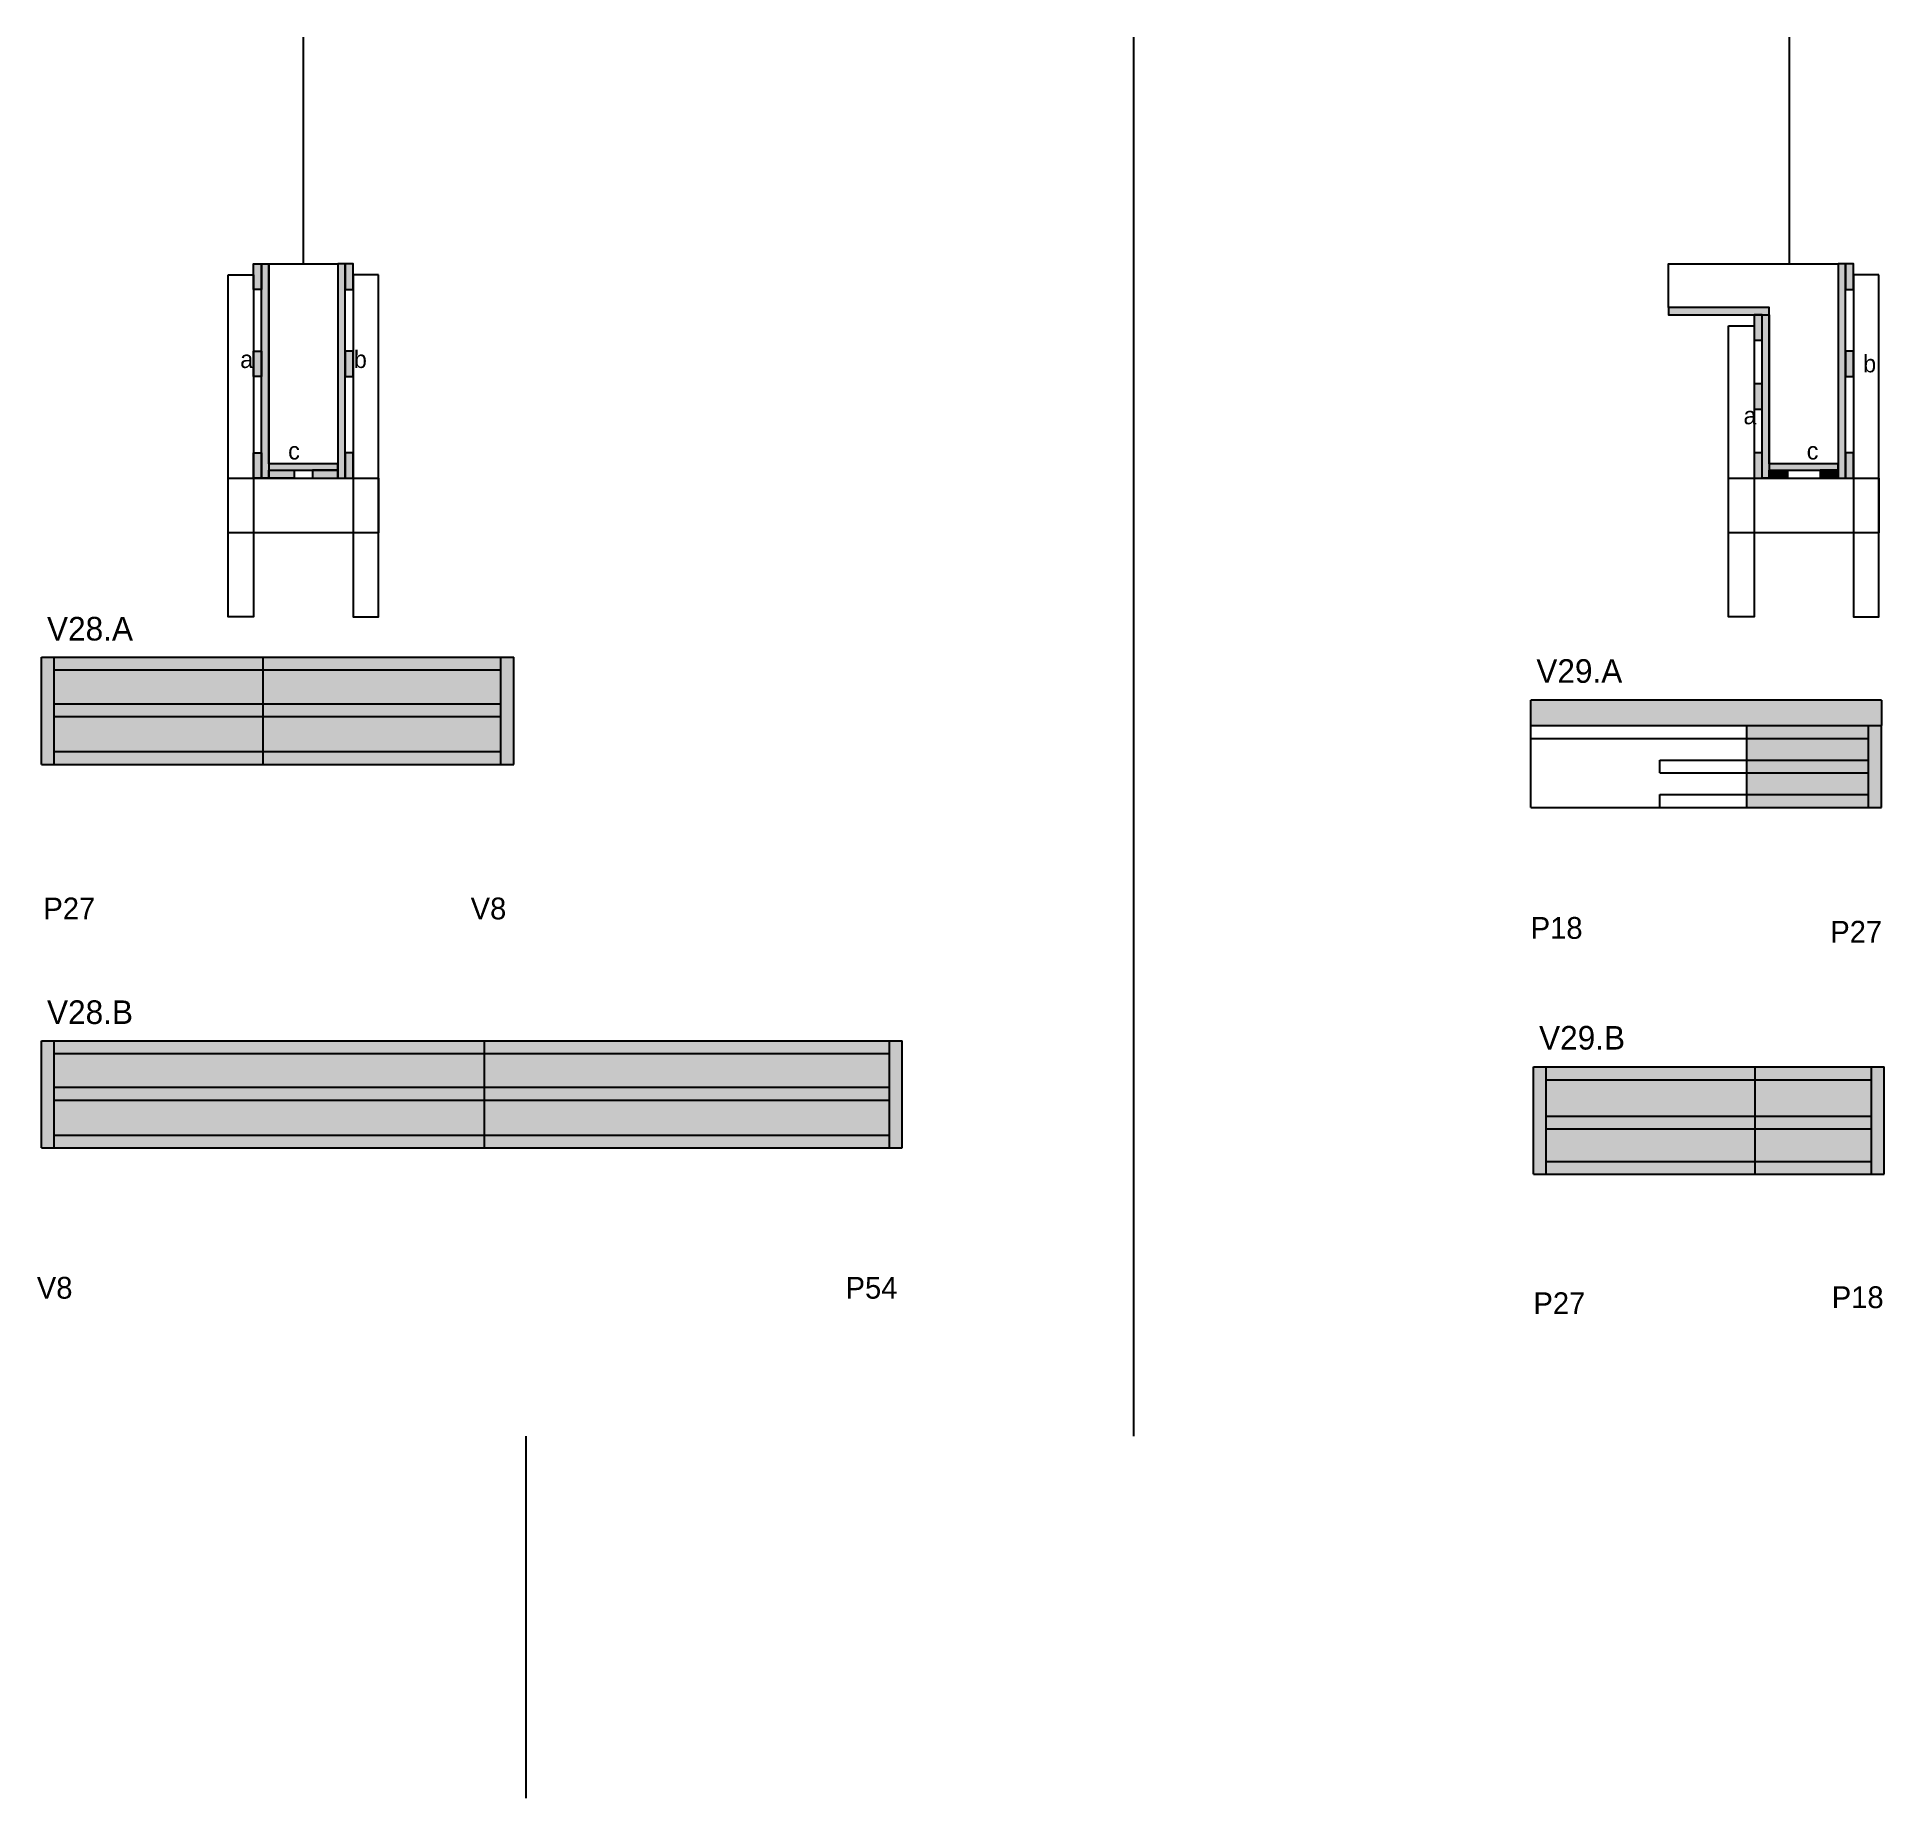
# Model space of a CAD drawing. Header units: metres. Extents: x 3048 to 4065, y 368 to 1338.
import ezdxf

# ---------------------------------------------------------------- set-up
doc = ezdxf.new("R2010")
doc.units = ezdxf.units.M
for name, color, linetype in [('5', 7, 'Continuous'), ('CONCRETO', 7, 'Continuous'), ('COTA', 7, 'Continuous'), ('detalhes', 7, 'Continuous'), ('Hachura', 7, 'Continuous'), ('Madeira', 7, 'Continuous'), ('Painéis', 7, 'Continuous'), ('REAPROVEITAMENTO', 7, 'Continuous'), ('SARR_2.2x7', 7, 'Continuous'), ('SARR_3.5x7', 7, 'Continuous'), ('Texto Seção', 7, 'Continuous')]:
    doc.layers.add(name, color=color, linetype=linetype)

msp = doc.modelspace()

# ---------------------------------------------------------------- hatches: boundary and pattern name
at = {"layer": 'COTA'}
h = msp.add_hatch(color=7, dxfattribs=at)
h.dxf.hatch_style = 1
h.paths.add_polyline_path([(4063.7, 958.3), (4063.7, 972.3), (4063.7, 972.3), (3870.6, 972.3), (3870.6, 972.3), (3870.8, 958.3), (3870.8, 958.3), (4063.7, 958.3)])
at = {"layer": 'Hachura'}
h = msp.add_hatch(color=7, dxfattribs=at)
h.dxf.hatch_style = 1
h.paths.add_polyline_path([(3171.7, 1198.6), (3167.3, 1198.6), (3167.3, 1198.6), (3167.3, 1212.6), (3167.3, 1212.6), (3171.7, 1212.6), (3171.7, 1212.6), (3171.7, 1198.6)])
h = msp.add_hatch(color=7, dxfattribs=at)
h.dxf.hatch_style = 1
h.paths.add_polyline_path([(3175.7, 1212.6), (3171.7, 1212.6), (3171.7, 1212.6), (3171.7, 1094.6), (3171.7, 1094.6), (3175.7, 1094.6), (3175.7, 1094.6), (3175.7, 1212.6)])
h = msp.add_hatch(color=7, dxfattribs=at)
h.dxf.hatch_style = 1
h.paths.add_polyline_path([(3217.7, 1212.6), (3213.7, 1212.6), (3213.7, 1212.6), (3213.7, 1094.6), (3213.7, 1094.6), (3217.7, 1094.6), (3217.7, 1094.6), (3217.7, 1212.6)])
h = msp.add_hatch(color=7, dxfattribs=at)
h.dxf.hatch_style = 1
h.paths.add_polyline_path([(3217.7, 1198.6), (3222.1, 1198.6), (3222.1, 1198.6), (3222.1, 1212.6), (3222.1, 1212.6), (3217.7, 1212.6), (3217.7, 1212.6), (3217.7, 1198.6)])
h = msp.add_hatch(color=7, dxfattribs=at)
h.dxf.hatch_style = 1
h.paths.add_polyline_path([(4044, 1212.6), (4040, 1212.6), (4040, 1212.6), (4040, 1094.6), (4040, 1094.6), (4044, 1094.6), (4044, 1094.6), (4044, 1212.6)])
h = msp.add_hatch(color=7, dxfattribs=at)
h.dxf.hatch_style = 1
h.paths.add_polyline_path([(4044, 1198.6), (4048.4, 1198.6), (4048.4, 1198.6), (4048.4, 1212.6), (4048.4, 1212.6), (4044, 1212.6), (4044, 1212.6), (4044, 1198.6)])
h = msp.add_hatch(color=7, dxfattribs=at)
h.dxf.hatch_style = 1
h.paths.add_polyline_path([(4002, 1184.6), (4002, 1188.6), (4002, 1188.6), (3946.4, 1188.6), (3946.4, 1188.6), (3946.4, 1184.6), (3946.4, 1184.6), (4002, 1184.6)])
h = msp.add_hatch(color=7, dxfattribs=at)
h.dxf.hatch_style = 1
h.paths.add_polyline_path([(3993.6, 1170.6), (3998, 1170.6), (3998, 1170.6), (3998, 1184.6), (3998, 1184.6), (3993.6, 1184.6), (3993.6, 1184.6), (3993.6, 1170.6)])
h = msp.add_hatch(color=7, dxfattribs=at)
h.dxf.hatch_style = 1
h.paths.add_polyline_path([(4002, 1184.6), (3998, 1184.6), (3998, 1184.6), (3998, 1094.6), (3998, 1094.6), (4002, 1094.6), (4002, 1094.6), (4002, 1184.6)])
h = msp.add_hatch(color=7, dxfattribs=at)
h.dxf.hatch_style = 1
h.paths.add_polyline_path([(3171.7, 1150.6), (3167.3, 1150.6), (3167.3, 1150.6), (3167.3, 1164.6), (3167.3, 1164.6), (3171.7, 1164.6), (3171.7, 1164.6), (3171.7, 1150.6)])
h = msp.add_hatch(color=7, dxfattribs=at)
h.dxf.hatch_style = 1
h.paths.add_polyline_path([(3217.7, 1150.6), (3222.1, 1150.6), (3222.1, 1150.6), (3222.1, 1164.6), (3222.1, 1164.6), (3217.7, 1164.6), (3217.7, 1164.6), (3217.7, 1150.6)])
h = msp.add_hatch(color=7, dxfattribs=at)
h.dxf.hatch_style = 1
h.paths.add_polyline_path([(4044, 1150.6), (4048.4, 1150.6), (4048.4, 1150.6), (4048.4, 1164.6), (4048.4, 1164.6), (4044, 1164.6), (4044, 1164.6), (4044, 1150.6)])
h = msp.add_hatch(color=7, dxfattribs=at)
h.dxf.hatch_style = 1
h.paths.add_polyline_path([(3993.6, 1132.6), (3998, 1132.6), (3998, 1132.6), (3998, 1146.6), (3998, 1146.6), (3993.6, 1146.6), (3993.6, 1146.6), (3993.6, 1132.6)])
h = msp.add_hatch(color=7, dxfattribs=at)
h.dxf.hatch_style = 1
h.paths.add_polyline_path([(3171.7, 1094.6), (3167.3, 1094.6), (3167.3, 1094.6), (3167.3, 1108.6), (3167.3, 1108.6), (3171.7, 1108.6), (3171.7, 1108.6), (3171.7, 1094.6)])
h = msp.add_hatch(color=7, dxfattribs=at)
h.dxf.hatch_style = 1
h.paths.add_polyline_path([(3213.7, 1099), (3213.7, 1102.6), (3213.7, 1102.6), (3175.7, 1102.6), (3175.7, 1102.6), (3175.7, 1099), (3175.7, 1099), (3213.7, 1099)])
h = msp.add_hatch(color=7, dxfattribs=at)
h.dxf.hatch_style = 1
h.paths.add_polyline_path([(3175.7, 1094.6), (3175.7, 1099), (3175.7, 1099), (3189.7, 1099), (3189.7, 1099), (3189.7, 1094.6), (3189.7, 1094.6), (3175.7, 1094.6)])
h = msp.add_hatch(color=7, dxfattribs=at)
h.dxf.hatch_style = 1
h.paths.add_polyline_path([(3213.7, 1094.6), (3213.7, 1099), (3213.7, 1099), (3199.7, 1099), (3199.7, 1099), (3199.7, 1094.6), (3199.7, 1094.6), (3213.7, 1094.6)])
h = msp.add_hatch(color=7, dxfattribs=at)
h.dxf.hatch_style = 1
h.paths.add_polyline_path([(3217.7, 1094.6), (3222.1, 1094.6), (3222.1, 1094.6), (3222.1, 1108.6), (3222.1, 1108.6), (3217.7, 1108.6), (3217.7, 1108.6), (3217.7, 1094.6)])
h = msp.add_hatch(color=7, dxfattribs=at)
h.dxf.hatch_style = 1
h.paths.add_polyline_path([(3993.6, 1094.6), (3998, 1094.6), (3998, 1094.6), (3998, 1108.6), (3998, 1108.6), (3993.6, 1108.6), (3993.6, 1108.6), (3993.6, 1094.6)])
h = msp.add_hatch(color=7, dxfattribs=at)
h.dxf.hatch_style = 1
h.paths.add_polyline_path([(4040, 1099), (4040, 1102.6), (4040, 1102.6), (4002, 1102.6), (4002, 1102.6), (4002, 1099), (4002, 1099), (4040, 1099)])
h = msp.add_hatch(color=7, dxfattribs=at)
h.dxf.hatch_style = 1
h.paths.add_polyline_path([(4002, 1094.6), (4002, 1099), (4002, 1099), (4012, 1099), (4012, 1099), (4012, 1094.6), (4012, 1094.6), (4002, 1094.6)])
h = msp.add_hatch(color=7, dxfattribs=at)
h.dxf.hatch_style = 1
h.paths.add_polyline_path([(4040, 1094.6), (4040, 1099), (4040, 1099), (4030, 1099), (4030, 1099), (4030, 1094.6), (4030, 1094.6), (4040, 1094.6)])
h = msp.add_hatch(color=7, dxfattribs=at)
h.dxf.hatch_style = 1
h.paths.add_polyline_path([(4044, 1094.6), (4048.4, 1094.6), (4048.4, 1094.6), (4048.4, 1108.6), (4048.4, 1108.6), (4044, 1108.6), (4044, 1108.6), (4044, 1094.6)])
at = {"layer": 'REAPROVEITAMENTO'}
h = msp.add_hatch(color=7, dxfattribs=at)
h.dxf.hatch_style = 1
h.paths.add_polyline_path([(3310.5, 937), (3310.5, 996), (3310.5, 996), (3050.5, 996), (3050.5, 996), (3050.5, 937), (3050.5, 937), (3310.5, 937), (3310.5, 937)])
h = msp.add_hatch(color=7, dxfattribs=at)
h.dxf.hatch_style = 1
h.paths.add_polyline_path([(4063.7, 913.3), (4063.7, 958.3), (4063.7, 958.3), (3989.7, 958.3), (3989.7, 958.3), (3989.7, 913.3), (3989.7, 913.3), (4063.7, 913.3)])
h = msp.add_hatch(color=7, dxfattribs=at)
h.dxf.hatch_style = 1
h.paths.add_polyline_path([(3524.5, 725.8), (3524.5, 784.8), (3524.5, 784.8), (3050.5, 784.8), (3050.5, 784.8), (3050.5, 725.8), (3050.5, 725.8), (3524.5, 725.8), (3524.5, 725.8)])
h = msp.add_hatch(color=7, dxfattribs=at)
h.dxf.hatch_style = 1
h.paths.add_polyline_path([(4065.2, 711.3), (4065.2, 770.3), (4065.2, 770.3), (3872.2, 770.3), (3872.2, 770.3), (3872.2, 711.3), (3872.2, 711.3), (4065.2, 711.3), (4065.2, 711.3)])

# ---------------------------------------------------------------- linework, layer by layer
at = {"color": 7, "lineweight": 25}
msp.add_line((3317.4, 367.6), (3317.4, 566.9), dxfattribs=at)
at = {"layer": 'CONCRETO', "color": 7, "lineweight": 25}
for points in [[(3175.7, 1212.6), (3175.7, 1212.6), (3213.7, 1212.6), (3213.7, 1184.6), (3213.7, 1184.6), (3213.7, 1102.6), (3175.7, 1102.6), (3175.7, 1212.6)], [(3946.4, 1188.6), (3946.4, 1212.6), (4002, 1212.6), (4002, 1212.6), (4040, 1212.6), (4040, 1102.6), (4002, 1102.6), (4002, 1188.6)]]:
    msp.add_lwpolyline(points, close=True, dxfattribs=at)
at = {"layer": 'COTA', "color": 7, "lineweight": 25}
for p, q in [((3651.8, 1337.6), (3651.8, 566.9)), ((3870.7, 958.3), (3870.7, 972.3)), ((4063.7, 972.3), (3870.7, 972.3)), ((4063.7, 972.3), (4063.7, 958.3))]:
    msp.add_line(p, q, dxfattribs=at)
at = {"layer": 'Defpoints', "color": 7, "lineweight": 25}
for p, q in [((3194.7, 1212.6), (3194.7, 1337.6)), ((4013.2, 1212.6), (4013.2, 1337.6))]:
    msp.add_line(p, q, dxfattribs=at)
at = {"layer": 'Madeira', "color": 7, "lineweight": 25}
for points in [[(3171.7, 1198.6), (3167.3, 1198.6), (3167.3, 1212.6), (3171.7, 1212.6)], [(3217.7, 1198.6), (3222.1, 1198.6), (3222.1, 1212.6), (3217.7, 1212.6)], [(4044, 1198.6), (4048.4, 1198.6), (4048.4, 1212.6), (4044, 1212.6)], [(3993.6, 1170.6), (3998, 1170.6), (3998, 1184.6), (3993.6, 1184.6)], [(3171.7, 1150.6), (3167.3, 1150.6), (3167.3, 1164.6), (3171.7, 1164.6)], [(3217.7, 1150.6), (3222.1, 1150.6), (3222.1, 1164.6), (3217.7, 1164.6)], [(4044, 1150.6), (4048.4, 1150.6), (4048.4, 1164.6), (4044, 1164.6)], [(3993.6, 1132.6), (3998, 1132.6), (3998, 1146.6), (3993.6, 1146.6)], [(3171.7, 1094.6), (3167.3, 1094.6), (3167.3, 1108.6), (3171.7, 1108.6)], [(3175.7, 1094.6), (3175.7, 1099), (3189.7, 1099), (3189.7, 1094.6)], [(3213.7, 1094.6), (3213.7, 1099), (3199.7, 1099), (3199.7, 1094.6)], [(3217.7, 1094.6), (3222.1, 1094.6), (3222.1, 1108.6), (3217.7, 1108.6)], [(3993.6, 1094.6), (3998, 1094.6), (3998, 1108.6), (3993.6, 1108.6)], [(4002, 1094.6), (4002, 1099), (4012, 1099), (4012, 1094.6)], [(4040, 1094.6), (4040, 1099), (4030, 1099), (4030, 1094.6)], [(4044, 1094.6), (4048.4, 1094.6), (4048.4, 1108.6), (4044, 1108.6)]]:
    msp.add_lwpolyline(points, close=True, dxfattribs=at)
at = {"layer": 'Painéis', "color": 7, "lineweight": 25}
for p, q in [((3050.5, 996), (3310.5, 996)), ((3050.5, 937), (3050.5, 996)), ((3172.5, 937), (3172.5, 996)), ((3310.5, 937), (3310.5, 996)), ((3870.7, 958.3), (4063.7, 958.3)), ((3870.7, 913.3), (3870.7, 958.3)), ((3989.7, 913.3), (3989.7, 958.3)), ((4063.7, 913.3), (4063.7, 958.3)), ((3050.5, 937), (3310.5, 937)), ((3870.7, 913.3), (4063.7, 913.3)), ((3050.5, 784.8), (3524.5, 784.8)), ((3050.5, 725.8), (3050.5, 784.8)), ((3294.5, 725.8), (3294.5, 784.8)), ((3524.5, 725.8), (3524.5, 784.8)), ((3872.2, 770.3), (4065.2, 770.3)), ((3872.2, 711.3), (3872.2, 770.3)), ((3994.2, 711.3), (3994.2, 770.3)), ((4065.2, 711.3), (4065.2, 770.3)), ((3050.5, 725.8), (3524.5, 725.8)), ((3872.2, 711.3), (4065.2, 711.3))]:
    msp.add_line(p, q, dxfattribs=at)
for points in [[(3171.7, 1212.6), (3175.7, 1212.6), (3175.7, 1094.6), (3171.7, 1094.6)], [(3217.7, 1212.6), (3213.7, 1212.6), (3213.7, 1094.6), (3217.7, 1094.6)], [(4044, 1212.6), (4040, 1212.6), (4040, 1094.6), (4044, 1094.6)], [(4002, 1184.6), (4002, 1188.6), (3946.4, 1188.6), (3946.4, 1184.6)], [(3998, 1184.6), (4002, 1184.6), (4002, 1094.6), (3998, 1094.6)], [(3213.7, 1099), (3213.7, 1102.6), (3175.7, 1102.6), (3175.7, 1099)], [(4040, 1099), (4040, 1102.6), (4002, 1102.6), (4002, 1099)]]:
    msp.add_lwpolyline(points, close=True, dxfattribs=at)
at = {"layer": 'SARR_2.2x7', "color": 7, "lineweight": 25}
for p, q in [((3057.5, 937), (3057.5, 996)), ((3057.5, 989), (3172.5, 989)), ((3172.5, 989), (3303.5, 989)), ((3303.5, 937), (3303.5, 996)), ((3057.5, 970.3), (3172.5, 970.3)), ((3172.5, 970.3), (3303.5, 970.3)), ((3057.5, 963.3), (3172.5, 963.3)), ((3172.5, 963.3), (3303.5, 963.3)), ((4056.7, 913.3), (4056.7, 958.3)), ((3870.7, 951.3), (3989.7, 951.3)), ((3989.7, 951.3), (4056.7, 951.3)), ((3057.5, 944), (3172.5, 944)), ((3172.5, 944), (3303.5, 944)), ((3941.7, 932.3), (3941.7, 939.3)), ((3941.7, 939.3), (3989.7, 939.3)), ((3989.7, 939.3), (4056.7, 939.3)), ((3941.7, 932.3), (3989.7, 932.3)), ((3989.7, 932.3), (4056.7, 932.3)), ((3941.7, 913.3), (3941.7, 920.3)), ((3941.7, 920.3), (3989.7, 920.3)), ((3989.7, 920.3), (4056.7, 920.3)), ((3057.5, 725.8), (3057.5, 784.8)), ((3517.5, 725.8), (3517.5, 784.8)), ((3057.5, 777.8), (3294.5, 777.8)), ((3294.5, 777.8), (3517.5, 777.8)), ((3879.2, 711.3), (3879.2, 770.3)), ((3879.2, 763.3), (3994.2, 763.3)), ((3994.2, 763.3), (4058.2, 763.3)), ((4058.2, 711.3), (4058.2, 770.3)), ((3057.5, 759.1), (3294.5, 759.1)), ((3294.5, 759.1), (3517.5, 759.1)), ((3057.5, 752.1), (3294.5, 752.1)), ((3294.5, 752.1), (3517.5, 752.1)), ((3879.2, 743.2), (3994.2, 743.2)), ((3994.2, 743.2), (4058.2, 743.2)), ((3057.5, 732.8), (3294.5, 732.8)), ((3294.5, 732.8), (3517.5, 732.8)), ((3879.2, 736.2), (3994.2, 736.2)), ((3994.2, 736.2), (4058.2, 736.2)), ((3879.2, 718.3), (3994.2, 718.3)), ((3994.2, 718.3), (4058.2, 718.3))]:
    msp.add_line(p, q, dxfattribs=at)
at = {"layer": 'SARR_3.5x7', "color": 7, "lineweight": 25}
for points in [[(3153.3, 1206.6), (3167.3, 1206.6), (3167.3, 1018.2), (3153.3, 1018.2)], [(3236.1, 1206.6), (3222.1, 1206.6), (3222.1, 1018.2), (3236.1, 1018.2)], [(4062.4, 1206.6), (4048.4, 1206.6), (4048.4, 1018.2), (4062.4, 1018.2)], [(3979.6, 1178.6), (3993.6, 1178.6), (3993.6, 1018.2), (3979.6, 1018.2)], [(3153.3, 1094.6), (3236.1, 1094.6), (3236.1, 1064.6), (3153.3, 1064.6)], [(3979.6, 1094.6), (4062.4, 1094.6), (4062.4, 1064.6), (3979.6, 1064.6)]]:
    msp.add_lwpolyline(points, close=True, dxfattribs=at)

# ---------------------------------------------------------------- texts
at = {"layer": '5', "color": 7, "lineweight": 25}
for s, p in [('P27', (3051.5, 851.6)), ('V8', (3286.8, 851.6)), ('P18', (3870.6, 840.9)), ('P27', (4035.6, 838.8)), ('V8', (3047.9, 642.7)), ('P54', (3493.3, 642.7)), ('P27', (3872.1, 634.2)), ('P18', (4036.4, 637.5))]:
    msp.add_text(s, height=12, dxfattribs=at).set_placement(p)
at = {"layer": 'detalhes', "color": 7, "lineweight": 25}
for s, p in [('a', (3159.9, 1155.3)), ('b', (3222.5, 1155.3)), ('b', (4053.7, 1152.9)), ('a', (3987.8, 1124.3)), ('c', (3186.3, 1104.9)), ('c', (4022.6, 1104.9))]:
    msp.add_text(s, height=9.6, dxfattribs=at).set_placement(p)
at = {"layer": 'Texto Seção', "color": 7, "lineweight": 25}
for s, p in [('V28.A', (3053.5, 1005.2)), ('V29.A', (3873.7, 981.9)), ('V28.B', (3053.5, 794)), ('V29.B', (3875.2, 779.9))]:
    msp.add_text(s, height=13, dxfattribs=at).set_placement(p)

doc.saveas('drawing.dxf')
